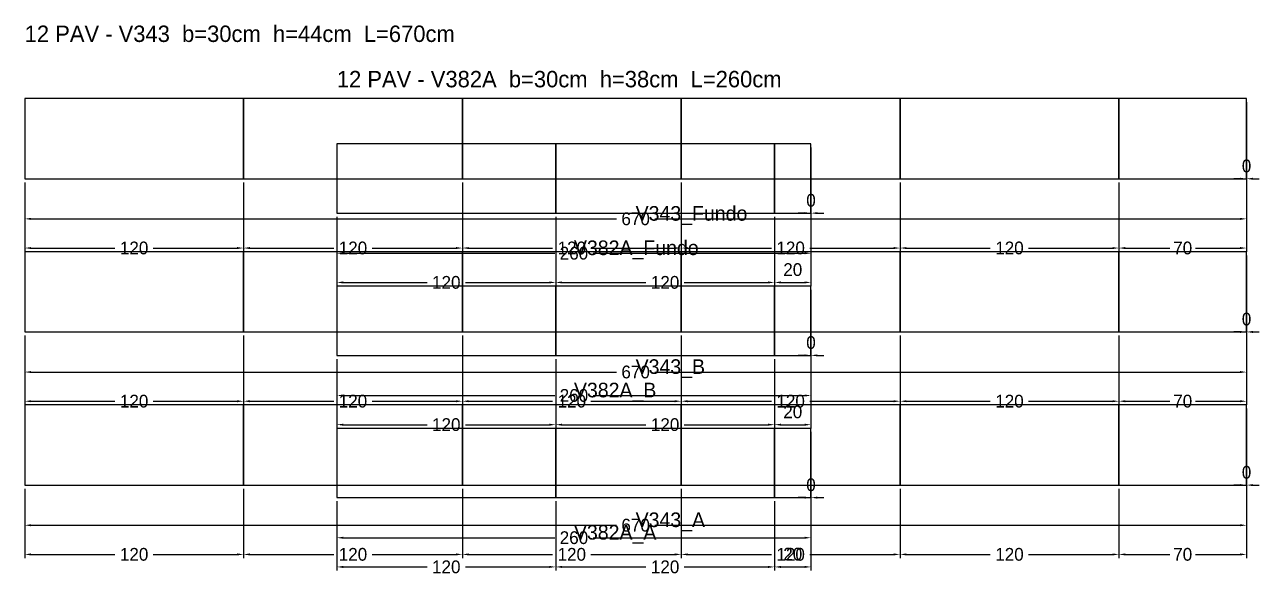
# Model space of a CAD drawing. Header units: metres. Extents: x 180 to 6304, y -11808 to -336.
# Drawn here: x 2505 to 3182, y -10223 to -9921 of the extents above; entities that cross this region are included whole.
import ezdxf

# ---------------------------------------------------------------- set-up
doc = ezdxf.new("R2010")
doc.units = ezdxf.units.M
doc.layers.add('COTA', color=3, linetype='Continuous')
doc.dimstyles.new('COTA_VIG', dxfattribs={"dimtxt": 7, "dimasz": 3.5, "dimexe": 2, "dimexo": 2, "dimgap": 1.5, "dimtad": 1, "dimdec": 1, "dimcen": 2.5, "dimclrd": 3, "dimclre": 3, "dimclrt": 3, "dimazin": 3, "dimtfac": 1, "dimtmove": 0, "dimatfit": 3})

# ---------------------------------------------------------------- blocks, each defined once
blk = doc.blocks.new('_CLOSEDFILLED')
at = {"color": 0, "linetype": 'BYBLOCK'}
blk.add_solid([(-1, 0.16), (0, 0), (-1, -0.16)], dxfattribs=at)
blk = doc.blocks.new('*D838')
at = {"color": 3}
for p, q in [((2504.74, -10175.1), (2504.74, -10197.1)), ((3174.74, -10175.1), (3174.74, -10197.1)), ((2508.24, -10195.1), (2829.24, -10195.1)), ((2850.24, -10195.1), (3171.24, -10195.1))]:
    blk.add_line(p, q, dxfattribs=at)
at = {"layer": 'Defpoints'}
for p in [(2504.74, -10173.1), (3174.74, -10173.1), (2504.74, -10195.1)]:
    blk.add_point(p, dxfattribs=at)
at = {"layer": 'COTA', "color": 3, "xscale": 3.5, "yscale": 3.5, "rotation": 180}
blk.add_blockref('_CLOSEDFILLED', (2504.74, -10195.1), dxfattribs=at)
at = {"layer": 'COTA', "color": 3, "xscale": 3.5, "yscale": 3.5}
blk.add_blockref('_CLOSEDFILLED', (3174.74, -10195.1), dxfattribs=at)
at = {"layer": 'COTA', "color": 3, "insert": (2839.74, -10195.1), "char_height": 7, "attachment_point": 5}
blk.add_mtext('670', dxfattribs=at)
blk = doc.blocks.new('*D839')
at = {"color": 3}
for p, q in [((2504.74, -10175.1), (2504.74, -10213.1)), ((2624.74, -10175.1), (2624.74, -10213.1)), ((2508.24, -10211.1), (2554.24, -10211.1)), ((2575.24, -10211.1), (2621.24, -10211.1))]:
    blk.add_line(p, q, dxfattribs=at)
at = {"layer": 'Defpoints'}
for p in [(2504.74, -10173.1), (2624.74, -10173.1), (2504.74, -10211.1)]:
    blk.add_point(p, dxfattribs=at)
at = {"layer": 'COTA', "color": 3, "xscale": 3.5, "yscale": 3.5, "rotation": 180}
blk.add_blockref('_CLOSEDFILLED', (2504.74, -10211.1), dxfattribs=at)
at = {"layer": 'COTA', "color": 3, "xscale": 3.5, "yscale": 3.5}
blk.add_blockref('_CLOSEDFILLED', (2624.74, -10211.1), dxfattribs=at)
at = {"layer": 'COTA', "color": 3, "insert": (2564.74, -10211.1), "char_height": 7, "attachment_point": 5}
blk.add_mtext('120', dxfattribs=at)
blk = doc.blocks.new('*D840')
at = {"color": 3}
for p, q in [((2624.74, -10175.1), (2624.74, -10213.1)), ((2744.74, -10175.1), (2744.74, -10213.1)), ((2628.24, -10211.1), (2674.24, -10211.1)), ((2695.24, -10211.1), (2741.24, -10211.1))]:
    blk.add_line(p, q, dxfattribs=at)
at = {"layer": 'Defpoints'}
for p in [(2624.74, -10173.1), (2744.74, -10173.1), (2624.74, -10211.1)]:
    blk.add_point(p, dxfattribs=at)
at = {"layer": 'COTA', "color": 3, "xscale": 3.5, "yscale": 3.5, "rotation": 180}
blk.add_blockref('_CLOSEDFILLED', (2624.74, -10211.1), dxfattribs=at)
at = {"layer": 'COTA', "color": 3, "xscale": 3.5, "yscale": 3.5}
blk.add_blockref('_CLOSEDFILLED', (2744.74, -10211.1), dxfattribs=at)
at = {"layer": 'COTA', "color": 3, "insert": (2684.74, -10211.1), "char_height": 7, "attachment_point": 5}
blk.add_mtext('120', dxfattribs=at)
blk = doc.blocks.new('*D841')
at = {"color": 3}
for p, q in [((2744.74, -10175.1), (2744.74, -10213.1)), ((2864.74, -10175.1), (2864.74, -10213.1)), ((2748.24, -10211.1), (2794.24, -10211.1)), ((2815.24, -10211.1), (2861.24, -10211.1))]:
    blk.add_line(p, q, dxfattribs=at)
at = {"layer": 'Defpoints'}
for p in [(2744.74, -10173.1), (2864.74, -10173.1), (2744.74, -10211.1)]:
    blk.add_point(p, dxfattribs=at)
at = {"layer": 'COTA', "color": 3, "xscale": 3.5, "yscale": 3.5, "rotation": 180}
blk.add_blockref('_CLOSEDFILLED', (2744.74, -10211.1), dxfattribs=at)
at = {"layer": 'COTA', "color": 3, "xscale": 3.5, "yscale": 3.5}
blk.add_blockref('_CLOSEDFILLED', (2864.74, -10211.1), dxfattribs=at)
at = {"layer": 'COTA', "color": 3, "insert": (2804.74, -10211.1), "char_height": 7, "attachment_point": 5}
blk.add_mtext('120', dxfattribs=at)
blk = doc.blocks.new('*D842')
at = {"color": 3}
for p, q in [((2864.74, -10175.1), (2864.74, -10213.1)), ((2984.74, -10175.1), (2984.74, -10213.1)), ((2868.24, -10211.1), (2914.24, -10211.1)), ((2935.24, -10211.1), (2981.24, -10211.1))]:
    blk.add_line(p, q, dxfattribs=at)
at = {"layer": 'Defpoints'}
for p in [(2864.74, -10173.1), (2984.74, -10173.1), (2864.74, -10211.1)]:
    blk.add_point(p, dxfattribs=at)
at = {"layer": 'COTA', "color": 3, "xscale": 3.5, "yscale": 3.5, "rotation": 180}
blk.add_blockref('_CLOSEDFILLED', (2864.74, -10211.1), dxfattribs=at)
at = {"layer": 'COTA', "color": 3, "xscale": 3.5, "yscale": 3.5}
blk.add_blockref('_CLOSEDFILLED', (2984.74, -10211.1), dxfattribs=at)
at = {"layer": 'COTA', "color": 3, "insert": (2924.74, -10211.1), "char_height": 7, "attachment_point": 5}
blk.add_mtext('120', dxfattribs=at)
blk = doc.blocks.new('*D843')
at = {"color": 3}
for p, q in [((2984.74, -10175.1), (2984.74, -10213.1)), ((3104.74, -10175.1), (3104.74, -10213.1)), ((2988.24, -10211.1), (3034.24, -10211.1)), ((3055.24, -10211.1), (3101.24, -10211.1))]:
    blk.add_line(p, q, dxfattribs=at)
at = {"layer": 'Defpoints'}
for p in [(2984.74, -10173.1), (3104.74, -10173.1), (2984.74, -10211.1)]:
    blk.add_point(p, dxfattribs=at)
at = {"layer": 'COTA', "color": 3, "xscale": 3.5, "yscale": 3.5, "rotation": 180}
blk.add_blockref('_CLOSEDFILLED', (2984.74, -10211.1), dxfattribs=at)
at = {"layer": 'COTA', "color": 3, "xscale": 3.5, "yscale": 3.5}
blk.add_blockref('_CLOSEDFILLED', (3104.74, -10211.1), dxfattribs=at)
at = {"layer": 'COTA', "color": 3, "insert": (3044.74, -10211.1), "char_height": 7, "attachment_point": 5}
blk.add_mtext('120', dxfattribs=at)
blk = doc.blocks.new('*D844')
at = {"color": 3}
for p, q in [((3104.74, -10175.1), (3104.74, -10213.1)), ((3174.74, -10175.1), (3174.74, -10213.1)), ((3108.24, -10211.1), (3132.74, -10211.1)), ((3146.74, -10211.1), (3171.24, -10211.1))]:
    blk.add_line(p, q, dxfattribs=at)
at = {"layer": 'Defpoints'}
for p in [(3104.74, -10173.1), (3174.74, -10173.1), (3104.74, -10211.1)]:
    blk.add_point(p, dxfattribs=at)
at = {"layer": 'COTA', "color": 3, "xscale": 3.5, "yscale": 3.5, "rotation": 180}
blk.add_blockref('_CLOSEDFILLED', (3104.74, -10211.1), dxfattribs=at)
at = {"layer": 'COTA', "color": 3, "xscale": 3.5, "yscale": 3.5}
blk.add_blockref('_CLOSEDFILLED', (3174.74, -10211.1), dxfattribs=at)
at = {"layer": 'COTA', "color": 3, "insert": (3139.74, -10211.1), "char_height": 7, "attachment_point": 5}
blk.add_mtext('70', dxfattribs=at)
blk = doc.blocks.new('*D846')
at = {"color": 3}
for p, q in [((2504.74, -10091.1), (2504.74, -10113.1)), ((3174.74, -10091.1), (3174.74, -10113.1)), ((2508.24, -10111.1), (2829.24, -10111.1)), ((2850.24, -10111.1), (3171.24, -10111.1))]:
    blk.add_line(p, q, dxfattribs=at)
at = {"layer": 'Defpoints'}
for p in [(2504.74, -10089.1), (3174.74, -10089.1), (2504.74, -10111.1)]:
    blk.add_point(p, dxfattribs=at)
at = {"layer": 'COTA', "color": 3, "xscale": 3.5, "yscale": 3.5, "rotation": 180}
blk.add_blockref('_CLOSEDFILLED', (2504.74, -10111.1), dxfattribs=at)
at = {"layer": 'COTA', "color": 3, "xscale": 3.5, "yscale": 3.5}
blk.add_blockref('_CLOSEDFILLED', (3174.74, -10111.1), dxfattribs=at)
at = {"layer": 'COTA', "color": 3, "insert": (2839.74, -10111.1), "char_height": 7, "attachment_point": 5}
blk.add_mtext('670', dxfattribs=at)
blk = doc.blocks.new('*D847')
at = {"color": 3}
for p, q in [((2504.74, -10091.1), (2504.74, -10129.1)), ((2624.74, -10091.1), (2624.74, -10129.1)), ((2508.24, -10127.1), (2554.24, -10127.1)), ((2575.24, -10127.1), (2621.24, -10127.1))]:
    blk.add_line(p, q, dxfattribs=at)
at = {"layer": 'Defpoints'}
for p in [(2504.74, -10089.1), (2624.74, -10089.1), (2504.74, -10127.1)]:
    blk.add_point(p, dxfattribs=at)
at = {"layer": 'COTA', "color": 3, "xscale": 3.5, "yscale": 3.5, "rotation": 180}
blk.add_blockref('_CLOSEDFILLED', (2504.74, -10127.1), dxfattribs=at)
at = {"layer": 'COTA', "color": 3, "xscale": 3.5, "yscale": 3.5}
blk.add_blockref('_CLOSEDFILLED', (2624.74, -10127.1), dxfattribs=at)
at = {"layer": 'COTA', "color": 3, "insert": (2564.74, -10127.1), "char_height": 7, "attachment_point": 5}
blk.add_mtext('120', dxfattribs=at)
blk = doc.blocks.new('*D848')
at = {"color": 3}
for p, q in [((2624.74, -10091.1), (2624.74, -10129.1)), ((2744.74, -10091.1), (2744.74, -10129.1)), ((2628.24, -10127.1), (2674.24, -10127.1)), ((2695.24, -10127.1), (2741.24, -10127.1))]:
    blk.add_line(p, q, dxfattribs=at)
at = {"layer": 'Defpoints'}
for p in [(2624.74, -10089.1), (2744.74, -10089.1), (2624.74, -10127.1)]:
    blk.add_point(p, dxfattribs=at)
at = {"layer": 'COTA', "color": 3, "xscale": 3.5, "yscale": 3.5, "rotation": 180}
blk.add_blockref('_CLOSEDFILLED', (2624.74, -10127.1), dxfattribs=at)
at = {"layer": 'COTA', "color": 3, "xscale": 3.5, "yscale": 3.5}
blk.add_blockref('_CLOSEDFILLED', (2744.74, -10127.1), dxfattribs=at)
at = {"layer": 'COTA', "color": 3, "insert": (2684.74, -10127.1), "char_height": 7, "attachment_point": 5}
blk.add_mtext('120', dxfattribs=at)
blk = doc.blocks.new('*D849')
at = {"color": 3}
for p, q in [((2744.74, -10091.1), (2744.74, -10129.1)), ((2864.74, -10091.1), (2864.74, -10129.1)), ((2748.24, -10127.1), (2794.24, -10127.1)), ((2815.24, -10127.1), (2861.24, -10127.1))]:
    blk.add_line(p, q, dxfattribs=at)
at = {"layer": 'Defpoints'}
for p in [(2744.74, -10089.1), (2864.74, -10089.1), (2744.74, -10127.1)]:
    blk.add_point(p, dxfattribs=at)
at = {"layer": 'COTA', "color": 3, "xscale": 3.5, "yscale": 3.5, "rotation": 180}
blk.add_blockref('_CLOSEDFILLED', (2744.74, -10127.1), dxfattribs=at)
at = {"layer": 'COTA', "color": 3, "xscale": 3.5, "yscale": 3.5}
blk.add_blockref('_CLOSEDFILLED', (2864.74, -10127.1), dxfattribs=at)
at = {"layer": 'COTA', "color": 3, "insert": (2804.74, -10127.1), "char_height": 7, "attachment_point": 5}
blk.add_mtext('120', dxfattribs=at)
blk = doc.blocks.new('*D850')
at = {"color": 3}
for p, q in [((2864.74, -10091.1), (2864.74, -10129.1)), ((2984.74, -10091.1), (2984.74, -10129.1)), ((2868.24, -10127.1), (2914.24, -10127.1)), ((2935.24, -10127.1), (2981.24, -10127.1))]:
    blk.add_line(p, q, dxfattribs=at)
at = {"layer": 'Defpoints'}
for p in [(2864.74, -10089.1), (2984.74, -10089.1), (2864.74, -10127.1)]:
    blk.add_point(p, dxfattribs=at)
at = {"layer": 'COTA', "color": 3, "xscale": 3.5, "yscale": 3.5, "rotation": 180}
blk.add_blockref('_CLOSEDFILLED', (2864.74, -10127.1), dxfattribs=at)
at = {"layer": 'COTA', "color": 3, "xscale": 3.5, "yscale": 3.5}
blk.add_blockref('_CLOSEDFILLED', (2984.74, -10127.1), dxfattribs=at)
at = {"layer": 'COTA', "color": 3, "insert": (2924.74, -10127.1), "char_height": 7, "attachment_point": 5}
blk.add_mtext('120', dxfattribs=at)
blk = doc.blocks.new('*D851')
at = {"color": 3}
for p, q in [((2984.74, -10091.1), (2984.74, -10129.1)), ((3104.74, -10091.1), (3104.74, -10129.1)), ((2988.24, -10127.1), (3034.24, -10127.1)), ((3055.24, -10127.1), (3101.24, -10127.1))]:
    blk.add_line(p, q, dxfattribs=at)
at = {"layer": 'Defpoints'}
for p in [(2984.74, -10089.1), (3104.74, -10089.1), (2984.74, -10127.1)]:
    blk.add_point(p, dxfattribs=at)
at = {"layer": 'COTA', "color": 3, "xscale": 3.5, "yscale": 3.5, "rotation": 180}
blk.add_blockref('_CLOSEDFILLED', (2984.74, -10127.1), dxfattribs=at)
at = {"layer": 'COTA', "color": 3, "xscale": 3.5, "yscale": 3.5}
blk.add_blockref('_CLOSEDFILLED', (3104.74, -10127.1), dxfattribs=at)
at = {"layer": 'COTA', "color": 3, "insert": (3044.74, -10127.1), "char_height": 7, "attachment_point": 5}
blk.add_mtext('120', dxfattribs=at)
blk = doc.blocks.new('*D852')
at = {"color": 3}
for p, q in [((3104.74, -10091.1), (3104.74, -10129.1)), ((3174.74, -10091.1), (3174.74, -10129.1)), ((3108.24, -10127.1), (3132.74, -10127.1)), ((3146.74, -10127.1), (3171.24, -10127.1))]:
    blk.add_line(p, q, dxfattribs=at)
at = {"layer": 'Defpoints'}
for p in [(3104.74, -10089.1), (3174.74, -10089.1), (3104.74, -10127.1)]:
    blk.add_point(p, dxfattribs=at)
at = {"layer": 'COTA', "color": 3, "xscale": 3.5, "yscale": 3.5, "rotation": 180}
blk.add_blockref('_CLOSEDFILLED', (3104.74, -10127.1), dxfattribs=at)
at = {"layer": 'COTA', "color": 3, "xscale": 3.5, "yscale": 3.5}
blk.add_blockref('_CLOSEDFILLED', (3174.74, -10127.1), dxfattribs=at)
at = {"layer": 'COTA', "color": 3, "insert": (3139.74, -10127.1), "char_height": 7, "attachment_point": 5}
blk.add_mtext('70', dxfattribs=at)
blk = doc.blocks.new('*D854')
at = {"color": 3}
for p, q in [((2504.74, -10007.1), (2504.74, -10029.1)), ((3174.74, -10007.1), (3174.74, -10029.1)), ((2508.24, -10027.1), (2829.24, -10027.1)), ((2850.24, -10027.1), (3171.24, -10027.1))]:
    blk.add_line(p, q, dxfattribs=at)
at = {"layer": 'Defpoints'}
for p in [(2504.74, -10005.1), (3174.74, -10005.1), (2504.74, -10027.1)]:
    blk.add_point(p, dxfattribs=at)
at = {"layer": 'COTA', "color": 3, "xscale": 3.5, "yscale": 3.5, "rotation": 180}
blk.add_blockref('_CLOSEDFILLED', (2504.74, -10027.1), dxfattribs=at)
at = {"layer": 'COTA', "color": 3, "xscale": 3.5, "yscale": 3.5}
blk.add_blockref('_CLOSEDFILLED', (3174.74, -10027.1), dxfattribs=at)
at = {"layer": 'COTA', "color": 3, "insert": (2839.74, -10027.1), "char_height": 7, "attachment_point": 5}
blk.add_mtext('670', dxfattribs=at)
blk = doc.blocks.new('*D855')
at = {"color": 3}
for p, q in [((2504.74, -10007.1), (2504.74, -10045.1)), ((2624.74, -10007.1), (2624.74, -10045.1)), ((2508.24, -10043.1), (2554.24, -10043.1)), ((2575.24, -10043.1), (2621.24, -10043.1))]:
    blk.add_line(p, q, dxfattribs=at)
at = {"layer": 'Defpoints'}
for p in [(2504.74, -10005.1), (2624.74, -10005.1), (2504.74, -10043.1)]:
    blk.add_point(p, dxfattribs=at)
at = {"layer": 'COTA', "color": 3, "xscale": 3.5, "yscale": 3.5, "rotation": 180}
blk.add_blockref('_CLOSEDFILLED', (2504.74, -10043.1), dxfattribs=at)
at = {"layer": 'COTA', "color": 3, "xscale": 3.5, "yscale": 3.5}
blk.add_blockref('_CLOSEDFILLED', (2624.74, -10043.1), dxfattribs=at)
at = {"layer": 'COTA', "color": 3, "insert": (2564.74, -10043.1), "char_height": 7, "attachment_point": 5}
blk.add_mtext('120', dxfattribs=at)
blk = doc.blocks.new('*D856')
at = {"color": 3}
for p, q in [((2624.74, -10007.1), (2624.74, -10045.1)), ((2744.74, -10007.1), (2744.74, -10045.1)), ((2628.24, -10043.1), (2674.24, -10043.1)), ((2695.24, -10043.1), (2741.24, -10043.1))]:
    blk.add_line(p, q, dxfattribs=at)
at = {"layer": 'Defpoints'}
for p in [(2624.74, -10005.1), (2744.74, -10005.1), (2624.74, -10043.1)]:
    blk.add_point(p, dxfattribs=at)
at = {"layer": 'COTA', "color": 3, "xscale": 3.5, "yscale": 3.5, "rotation": 180}
blk.add_blockref('_CLOSEDFILLED', (2624.74, -10043.1), dxfattribs=at)
at = {"layer": 'COTA', "color": 3, "xscale": 3.5, "yscale": 3.5}
blk.add_blockref('_CLOSEDFILLED', (2744.74, -10043.1), dxfattribs=at)
at = {"layer": 'COTA', "color": 3, "insert": (2684.74, -10043.1), "char_height": 7, "attachment_point": 5}
blk.add_mtext('120', dxfattribs=at)
blk = doc.blocks.new('*D857')
at = {"color": 3}
for p, q in [((2744.74, -10007.1), (2744.74, -10045.1)), ((2864.74, -10007.1), (2864.74, -10045.1)), ((2748.24, -10043.1), (2794.24, -10043.1)), ((2815.24, -10043.1), (2861.24, -10043.1))]:
    blk.add_line(p, q, dxfattribs=at)
at = {"layer": 'Defpoints'}
for p in [(2744.74, -10005.1), (2864.74, -10005.1), (2744.74, -10043.1)]:
    blk.add_point(p, dxfattribs=at)
at = {"layer": 'COTA', "color": 3, "xscale": 3.5, "yscale": 3.5, "rotation": 180}
blk.add_blockref('_CLOSEDFILLED', (2744.74, -10043.1), dxfattribs=at)
at = {"layer": 'COTA', "color": 3, "xscale": 3.5, "yscale": 3.5}
blk.add_blockref('_CLOSEDFILLED', (2864.74, -10043.1), dxfattribs=at)
at = {"layer": 'COTA', "color": 3, "insert": (2804.74, -10043.1), "char_height": 7, "attachment_point": 5}
blk.add_mtext('120', dxfattribs=at)
blk = doc.blocks.new('*D858')
at = {"color": 3}
for p, q in [((2864.74, -10007.1), (2864.74, -10045.1)), ((2984.74, -10007.1), (2984.74, -10045.1)), ((2868.24, -10043.1), (2914.24, -10043.1)), ((2935.24, -10043.1), (2981.24, -10043.1))]:
    blk.add_line(p, q, dxfattribs=at)
at = {"layer": 'Defpoints'}
for p in [(2864.74, -10005.1), (2984.74, -10005.1), (2864.74, -10043.1)]:
    blk.add_point(p, dxfattribs=at)
at = {"layer": 'COTA', "color": 3, "xscale": 3.5, "yscale": 3.5, "rotation": 180}
blk.add_blockref('_CLOSEDFILLED', (2864.74, -10043.1), dxfattribs=at)
at = {"layer": 'COTA', "color": 3, "xscale": 3.5, "yscale": 3.5}
blk.add_blockref('_CLOSEDFILLED', (2984.74, -10043.1), dxfattribs=at)
at = {"layer": 'COTA', "color": 3, "insert": (2924.74, -10043.1), "char_height": 7, "attachment_point": 5}
blk.add_mtext('120', dxfattribs=at)
blk = doc.blocks.new('*D859')
at = {"color": 3}
for p, q in [((2984.74, -10007.1), (2984.74, -10045.1)), ((3104.74, -10007.1), (3104.74, -10045.1)), ((2988.24, -10043.1), (3034.24, -10043.1)), ((3055.24, -10043.1), (3101.24, -10043.1))]:
    blk.add_line(p, q, dxfattribs=at)
at = {"layer": 'Defpoints'}
for p in [(2984.74, -10005.1), (3104.74, -10005.1), (2984.74, -10043.1)]:
    blk.add_point(p, dxfattribs=at)
at = {"layer": 'COTA', "color": 3, "xscale": 3.5, "yscale": 3.5, "rotation": 180}
blk.add_blockref('_CLOSEDFILLED', (2984.74, -10043.1), dxfattribs=at)
at = {"layer": 'COTA', "color": 3, "xscale": 3.5, "yscale": 3.5}
blk.add_blockref('_CLOSEDFILLED', (3104.74, -10043.1), dxfattribs=at)
at = {"layer": 'COTA', "color": 3, "insert": (3044.74, -10043.1), "char_height": 7, "attachment_point": 5}
blk.add_mtext('120', dxfattribs=at)
blk = doc.blocks.new('*D860')
at = {"color": 3}
for p, q in [((3104.74, -10007.1), (3104.74, -10045.1)), ((3174.74, -10007.1), (3174.74, -10045.1)), ((3108.24, -10043.1), (3132.74, -10043.1)), ((3146.74, -10043.1), (3171.24, -10043.1))]:
    blk.add_line(p, q, dxfattribs=at)
at = {"layer": 'Defpoints'}
for p in [(3104.74, -10005.1), (3174.74, -10005.1), (3104.74, -10043.1)]:
    blk.add_point(p, dxfattribs=at)
at = {"layer": 'COTA', "color": 3, "xscale": 3.5, "yscale": 3.5, "rotation": 180}
blk.add_blockref('_CLOSEDFILLED', (3104.74, -10043.1), dxfattribs=at)
at = {"layer": 'COTA', "color": 3, "xscale": 3.5, "yscale": 3.5}
blk.add_blockref('_CLOSEDFILLED', (3174.74, -10043.1), dxfattribs=at)
at = {"layer": 'COTA', "color": 3, "insert": (3139.74, -10043.1), "char_height": 7, "attachment_point": 5}
blk.add_mtext('70', dxfattribs=at)
blk = doc.blocks.new('*D1312')
at = {"color": 3}
for p, q in [((2675.91, -10181.96), (2675.91, -10203.96)), ((2935.91, -10181.96), (2935.91, -10203.96)), ((2679.41, -10201.96), (2795.41, -10201.96)), ((2816.41, -10201.96), (2932.41, -10201.96))]:
    blk.add_line(p, q, dxfattribs=at)
at = {"layer": 'Defpoints'}
for p in [(2675.91, -10179.96), (2935.91, -10179.96), (2675.91, -10201.96)]:
    blk.add_point(p, dxfattribs=at)
at = {"layer": 'COTA', "color": 3, "xscale": 3.5, "yscale": 3.5, "rotation": 180}
blk.add_blockref('_CLOSEDFILLED', (2675.91, -10201.96), dxfattribs=at)
at = {"layer": 'COTA', "color": 3, "xscale": 3.5, "yscale": 3.5}
blk.add_blockref('_CLOSEDFILLED', (2935.91, -10201.96), dxfattribs=at)
at = {"layer": 'COTA', "color": 3, "insert": (2805.91, -10201.96), "char_height": 7, "attachment_point": 5}
blk.add_mtext('260', dxfattribs=at)
blk = doc.blocks.new('*D1313')
at = {"color": 3}
for p, q in [((2675.91, -10181.96), (2675.91, -10219.96)), ((2795.91, -10181.96), (2795.91, -10219.96)), ((2679.41, -10217.96), (2725.41, -10217.96)), ((2746.41, -10217.96), (2792.41, -10217.96))]:
    blk.add_line(p, q, dxfattribs=at)
at = {"layer": 'Defpoints'}
for p in [(2675.91, -10179.96), (2795.91, -10179.96), (2675.91, -10217.96)]:
    blk.add_point(p, dxfattribs=at)
at = {"layer": 'COTA', "color": 3, "xscale": 3.5, "yscale": 3.5, "rotation": 180}
blk.add_blockref('_CLOSEDFILLED', (2675.91, -10217.96), dxfattribs=at)
at = {"layer": 'COTA', "color": 3, "xscale": 3.5, "yscale": 3.5}
blk.add_blockref('_CLOSEDFILLED', (2795.91, -10217.96), dxfattribs=at)
at = {"layer": 'COTA', "color": 3, "insert": (2735.91, -10217.96), "char_height": 7, "attachment_point": 5}
blk.add_mtext('120', dxfattribs=at)
blk = doc.blocks.new('*D1314')
at = {"color": 3}
for p, q in [((2795.91, -10181.96), (2795.91, -10219.96)), ((2915.91, -10181.96), (2915.91, -10219.96)), ((2799.41, -10217.96), (2845.41, -10217.96)), ((2866.41, -10217.96), (2912.41, -10217.96))]:
    blk.add_line(p, q, dxfattribs=at)
at = {"layer": 'Defpoints'}
for p in [(2795.91, -10179.96), (2915.91, -10179.96), (2795.91, -10217.96)]:
    blk.add_point(p, dxfattribs=at)
at = {"layer": 'COTA', "color": 3, "xscale": 3.5, "yscale": 3.5, "rotation": 180}
blk.add_blockref('_CLOSEDFILLED', (2795.91, -10217.96), dxfattribs=at)
at = {"layer": 'COTA', "color": 3, "xscale": 3.5, "yscale": 3.5}
blk.add_blockref('_CLOSEDFILLED', (2915.91, -10217.96), dxfattribs=at)
at = {"layer": 'COTA', "color": 3, "insert": (2855.91, -10217.96), "char_height": 7, "attachment_point": 5}
blk.add_mtext('120', dxfattribs=at)
blk = doc.blocks.new('*D1315')
at = {"color": 3}
for p, q in [((2915.91, -10181.96), (2915.91, -10219.96)), ((2935.91, -10181.96), (2935.91, -10219.96)), ((2919.41, -10217.96), (2932.41, -10217.96))]:
    blk.add_line(p, q, dxfattribs=at)
at = {"layer": 'Defpoints'}
for p in [(2915.91, -10179.96), (2935.91, -10179.96), (2915.91, -10217.96)]:
    blk.add_point(p, dxfattribs=at)
at = {"layer": 'COTA', "color": 3, "xscale": 3.5, "yscale": 3.5, "rotation": 180}
blk.add_blockref('_CLOSEDFILLED', (2915.91, -10217.96), dxfattribs=at)
at = {"layer": 'COTA', "color": 3, "xscale": 3.5, "yscale": 3.5}
blk.add_blockref('_CLOSEDFILLED', (2935.91, -10217.96), dxfattribs=at)
at = {"layer": 'COTA', "color": 3, "insert": (2925.91, -10210.96), "char_height": 7, "attachment_point": 5}
blk.add_mtext('20', dxfattribs=at)
blk = doc.blocks.new('*D1317')
at = {"color": 3}
for p, q in [((2675.91, -10103.96), (2675.91, -10125.96)), ((2935.91, -10103.96), (2935.91, -10125.96)), ((2679.41, -10123.96), (2795.41, -10123.96)), ((2816.41, -10123.96), (2932.41, -10123.96))]:
    blk.add_line(p, q, dxfattribs=at)
at = {"layer": 'Defpoints'}
for p in [(2675.91, -10101.96), (2935.91, -10101.96), (2675.91, -10123.96)]:
    blk.add_point(p, dxfattribs=at)
at = {"layer": 'COTA', "color": 3, "xscale": 3.5, "yscale": 3.5, "rotation": 180}
blk.add_blockref('_CLOSEDFILLED', (2675.91, -10123.96), dxfattribs=at)
at = {"layer": 'COTA', "color": 3, "xscale": 3.5, "yscale": 3.5}
blk.add_blockref('_CLOSEDFILLED', (2935.91, -10123.96), dxfattribs=at)
at = {"layer": 'COTA', "color": 3, "insert": (2805.91, -10123.96), "char_height": 7, "attachment_point": 5}
blk.add_mtext('260', dxfattribs=at)
blk = doc.blocks.new('*D1318')
at = {"color": 3}
for p, q in [((2675.91, -10103.96), (2675.91, -10141.96)), ((2795.91, -10103.96), (2795.91, -10141.96)), ((2679.41, -10139.96), (2725.41, -10139.96)), ((2746.41, -10139.96), (2792.41, -10139.96))]:
    blk.add_line(p, q, dxfattribs=at)
at = {"layer": 'Defpoints'}
for p in [(2675.91, -10101.96), (2795.91, -10101.96), (2675.91, -10139.96)]:
    blk.add_point(p, dxfattribs=at)
at = {"layer": 'COTA', "color": 3, "xscale": 3.5, "yscale": 3.5, "rotation": 180}
blk.add_blockref('_CLOSEDFILLED', (2675.91, -10139.96), dxfattribs=at)
at = {"layer": 'COTA', "color": 3, "xscale": 3.5, "yscale": 3.5}
blk.add_blockref('_CLOSEDFILLED', (2795.91, -10139.96), dxfattribs=at)
at = {"layer": 'COTA', "color": 3, "insert": (2735.91, -10139.96), "char_height": 7, "attachment_point": 5}
blk.add_mtext('120', dxfattribs=at)
blk = doc.blocks.new('*D1319')
at = {"color": 3}
for p, q in [((2795.91, -10103.96), (2795.91, -10141.96)), ((2915.91, -10103.96), (2915.91, -10141.96)), ((2799.41, -10139.96), (2845.41, -10139.96)), ((2866.41, -10139.96), (2912.41, -10139.96))]:
    blk.add_line(p, q, dxfattribs=at)
at = {"layer": 'Defpoints'}
for p in [(2795.91, -10101.96), (2915.91, -10101.96), (2795.91, -10139.96)]:
    blk.add_point(p, dxfattribs=at)
at = {"layer": 'COTA', "color": 3, "xscale": 3.5, "yscale": 3.5, "rotation": 180}
blk.add_blockref('_CLOSEDFILLED', (2795.91, -10139.96), dxfattribs=at)
at = {"layer": 'COTA', "color": 3, "xscale": 3.5, "yscale": 3.5}
blk.add_blockref('_CLOSEDFILLED', (2915.91, -10139.96), dxfattribs=at)
at = {"layer": 'COTA', "color": 3, "insert": (2855.91, -10139.96), "char_height": 7, "attachment_point": 5}
blk.add_mtext('120', dxfattribs=at)
blk = doc.blocks.new('*D1320')
at = {"color": 3}
for p, q in [((2915.91, -10103.96), (2915.91, -10141.96)), ((2935.91, -10103.96), (2935.91, -10141.96)), ((2919.41, -10139.96), (2932.41, -10139.96))]:
    blk.add_line(p, q, dxfattribs=at)
at = {"layer": 'Defpoints'}
for p in [(2915.91, -10101.96), (2935.91, -10101.96), (2915.91, -10139.96)]:
    blk.add_point(p, dxfattribs=at)
at = {"layer": 'COTA', "color": 3, "xscale": 3.5, "yscale": 3.5, "rotation": 180}
blk.add_blockref('_CLOSEDFILLED', (2915.91, -10139.96), dxfattribs=at)
at = {"layer": 'COTA', "color": 3, "xscale": 3.5, "yscale": 3.5}
blk.add_blockref('_CLOSEDFILLED', (2935.91, -10139.96), dxfattribs=at)
at = {"layer": 'COTA', "color": 3, "insert": (2925.91, -10132.96), "char_height": 7, "attachment_point": 5}
blk.add_mtext('20', dxfattribs=at)
blk = doc.blocks.new('*D1322')
at = {"color": 3}
for p, q in [((2675.91, -10025.96), (2675.91, -10047.96)), ((2935.91, -10025.96), (2935.91, -10047.96)), ((2679.41, -10045.96), (2795.41, -10045.96)), ((2816.41, -10045.96), (2932.41, -10045.96))]:
    blk.add_line(p, q, dxfattribs=at)
at = {"layer": 'Defpoints'}
for p in [(2675.91, -10023.96), (2935.91, -10023.96), (2675.91, -10045.96)]:
    blk.add_point(p, dxfattribs=at)
at = {"layer": 'COTA', "color": 3, "xscale": 3.5, "yscale": 3.5, "rotation": 180}
blk.add_blockref('_CLOSEDFILLED', (2675.91, -10045.96), dxfattribs=at)
at = {"layer": 'COTA', "color": 3, "xscale": 3.5, "yscale": 3.5}
blk.add_blockref('_CLOSEDFILLED', (2935.91, -10045.96), dxfattribs=at)
at = {"layer": 'COTA', "color": 3, "insert": (2805.91, -10045.96), "char_height": 7, "attachment_point": 5}
blk.add_mtext('260', dxfattribs=at)
blk = doc.blocks.new('*D1323')
at = {"color": 3}
for p, q in [((2675.91, -10025.96), (2675.91, -10063.96)), ((2795.91, -10025.96), (2795.91, -10063.96)), ((2679.41, -10061.96), (2725.41, -10061.96)), ((2746.41, -10061.96), (2792.41, -10061.96))]:
    blk.add_line(p, q, dxfattribs=at)
at = {"layer": 'Defpoints'}
for p in [(2675.91, -10023.96), (2795.91, -10023.96), (2675.91, -10061.96)]:
    blk.add_point(p, dxfattribs=at)
at = {"layer": 'COTA', "color": 3, "xscale": 3.5, "yscale": 3.5, "rotation": 180}
blk.add_blockref('_CLOSEDFILLED', (2675.91, -10061.96), dxfattribs=at)
at = {"layer": 'COTA', "color": 3, "xscale": 3.5, "yscale": 3.5}
blk.add_blockref('_CLOSEDFILLED', (2795.91, -10061.96), dxfattribs=at)
at = {"layer": 'COTA', "color": 3, "insert": (2735.91, -10061.96), "char_height": 7, "attachment_point": 5}
blk.add_mtext('120', dxfattribs=at)
blk = doc.blocks.new('*D1324')
at = {"color": 3}
for p, q in [((2795.91, -10025.96), (2795.91, -10063.96)), ((2915.91, -10025.96), (2915.91, -10063.96)), ((2799.41, -10061.96), (2845.41, -10061.96)), ((2866.41, -10061.96), (2912.41, -10061.96))]:
    blk.add_line(p, q, dxfattribs=at)
at = {"layer": 'Defpoints'}
for p in [(2795.91, -10023.96), (2915.91, -10023.96), (2795.91, -10061.96)]:
    blk.add_point(p, dxfattribs=at)
at = {"layer": 'COTA', "color": 3, "xscale": 3.5, "yscale": 3.5, "rotation": 180}
blk.add_blockref('_CLOSEDFILLED', (2795.91, -10061.96), dxfattribs=at)
at = {"layer": 'COTA', "color": 3, "xscale": 3.5, "yscale": 3.5}
blk.add_blockref('_CLOSEDFILLED', (2915.91, -10061.96), dxfattribs=at)
at = {"layer": 'COTA', "color": 3, "insert": (2855.91, -10061.96), "char_height": 7, "attachment_point": 5}
blk.add_mtext('120', dxfattribs=at)
blk = doc.blocks.new('*D1325')
at = {"color": 3}
for p, q in [((2915.91, -10025.96), (2915.91, -10063.96)), ((2935.91, -10025.96), (2935.91, -10063.96)), ((2919.41, -10061.96), (2932.41, -10061.96))]:
    blk.add_line(p, q, dxfattribs=at)
at = {"layer": 'Defpoints'}
for p in [(2915.91, -10023.96), (2935.91, -10023.96), (2915.91, -10061.96)]:
    blk.add_point(p, dxfattribs=at)
at = {"layer": 'COTA', "color": 3, "xscale": 3.5, "yscale": 3.5, "rotation": 180}
blk.add_blockref('_CLOSEDFILLED', (2915.91, -10061.96), dxfattribs=at)
at = {"layer": 'COTA', "color": 3, "xscale": 3.5, "yscale": 3.5}
blk.add_blockref('_CLOSEDFILLED', (2935.91, -10061.96), dxfattribs=at)
at = {"layer": 'COTA', "color": 3, "insert": (2925.91, -10054.96), "char_height": 7, "attachment_point": 5}
blk.add_mtext('20', dxfattribs=at)

msp = doc.modelspace()

# ---------------------------------------------------------------- linework, layer by layer
at = {"layer": 'Paineis'}
for points in [[(2504.74, -10005.1), (2624.74, -10005.1), (2624.74, -9961.1), (2504.74, -9961.1)], [(2624.74, -10005.1), (2744.74, -10005.1), (2744.74, -9961.1), (2624.74, -9961.1)], [(2744.74, -10005.1), (2864.74, -10005.1), (2864.74, -9961.1), (2744.74, -9961.1)], [(2864.74, -10005.1), (2984.74, -10005.1), (2984.74, -9961.1), (2864.74, -9961.1)], [(2984.74, -10005.1), (3104.74, -10005.1), (3104.74, -9961.1), (2984.74, -9961.1)], [(3104.74, -10005.1), (3174.74, -10005.1), (3174.74, -9961.1), (3104.74, -9961.1)], [(2675.91, -10023.96), (2795.91, -10023.96), (2795.91, -9985.96), (2675.91, -9985.96)], [(2795.91, -10023.96), (2915.91, -10023.96), (2915.91, -9985.96), (2795.91, -9985.96)], [(2915.91, -10023.96), (2935.91, -10023.96), (2935.91, -9985.96), (2915.91, -9985.96)], [(2504.74, -10089.1), (2624.74, -10089.1), (2624.74, -10045.1), (2504.74, -10045.1)], [(2624.74, -10089.1), (2744.74, -10089.1), (2744.74, -10045.1), (2624.74, -10045.1)], [(2744.74, -10089.1), (2864.74, -10089.1), (2864.74, -10045.1), (2744.74, -10045.1)], [(2864.74, -10089.1), (2984.74, -10089.1), (2984.74, -10045.1), (2864.74, -10045.1)], [(2984.74, -10089.1), (3104.74, -10089.1), (3104.74, -10045.1), (2984.74, -10045.1)], [(3104.74, -10089.1), (3174.74, -10089.1), (3174.74, -10045.1), (3104.74, -10045.1)], [(2675.91, -10101.96), (2795.91, -10101.96), (2795.91, -10063.96), (2675.91, -10063.96)], [(2795.91, -10101.96), (2915.91, -10101.96), (2915.91, -10063.96), (2795.91, -10063.96)], [(2915.91, -10101.96), (2935.91, -10101.96), (2935.91, -10063.96), (2915.91, -10063.96)], [(2504.74, -10173.1), (2624.74, -10173.1), (2624.74, -10129.1), (2504.74, -10129.1)], [(2624.74, -10173.1), (2744.74, -10173.1), (2744.74, -10129.1), (2624.74, -10129.1)], [(2744.74, -10173.1), (2864.74, -10173.1), (2864.74, -10129.1), (2744.74, -10129.1)], [(2864.74, -10173.1), (2984.74, -10173.1), (2984.74, -10129.1), (2864.74, -10129.1)], [(2984.74, -10173.1), (3104.74, -10173.1), (3104.74, -10129.1), (2984.74, -10129.1)], [(3104.74, -10173.1), (3174.74, -10173.1), (3174.74, -10129.1), (3104.74, -10129.1)], [(2675.91, -10179.96), (2795.91, -10179.96), (2795.91, -10141.96), (2675.91, -10141.96)], [(2795.91, -10179.96), (2915.91, -10179.96), (2915.91, -10141.96), (2795.91, -10141.96)], [(2915.91, -10179.96), (2935.91, -10179.96), (2935.91, -10141.96), (2915.91, -10141.96)]]:
    msp.add_lwpolyline(points, close=True, dxfattribs=at)

# ---------------------------------------------------------------- texts
at = {"layer": 'NOMENCLATURA', "char_height": 9, "attachment_point": 1}
for s, insert in [('12 PAV - V343  b=30cm  h=44cm  L=670cm', (2504.74, -9921.1)), ('12 PAV - V382A  b=30cm  h=38cm  L=260cm', (2675.91, -9945.96))]:
    msp.add_mtext(s, dxfattribs=dict(at, insert=insert))
at = {"layer": 'Texto Secao', "char_height": 8, "attachment_point": 1}
for s, insert in [('V343_Fundo', (2839.74, -10020.1)), ('V382A_Fundo', (2805.91, -10038.96)), ('V343_B', (2839.74, -10104.1)), ('V382A_B', (2805.91, -10116.96)), ('V343_A', (2839.74, -10188.1)), ('V382A_A', (2805.91, -10194.96))]:
    msp.add_mtext(s, dxfattribs=dict(at, insert=insert))

# ---------------------------------------------------------------- dimensions: what is measured, and where the dimension line sits
at = {"layer": 'COTA'}
for base, p1, p2 in [((3174.74, -10005.1), (3174.74, -10005.1), (3174.74, -9961.1)), ((2935.91, -10023.96), (2935.91, -10023.96), (2935.91, -9985.96)), ((3174.74, -10089.1), (3174.74, -10089.1), (3174.74, -10045.1)), ((2935.91, -10101.96), (2935.91, -10101.96), (2935.91, -10063.96)), ((3174.74, -10173.1), (3174.74, -10173.1), (3174.74, -10129.1)), ((2935.91, -10179.96), (2935.91, -10179.96), (2935.91, -10141.96))]:
    msp.add_linear_dim(base=base, p1=p1, p2=p2, dimstyle='COTA_VIG', dxfattribs=at).render()
for base, p1, p2, picture, middle in [((2504.74, -10027.1), (2504.74, -10005.1), (3174.74, -10005.1), '*D854', (2839.74, -10027.1)), ((2504.74, -10043.1), (2504.74, -10005.1), (2624.74, -10005.1), '*D855', (2564.74, -10043.1)), ((2624.74, -10043.1), (2624.74, -10005.1), (2744.74, -10005.1), '*D856', (2684.74, -10043.1)), ((2744.74, -10043.1), (2744.74, -10005.1), (2864.74, -10005.1), '*D857', (2804.74, -10043.1)), ((2864.74, -10043.1), (2864.74, -10005.1), (2984.74, -10005.1), '*D858', (2924.74, -10043.1)), ((2984.74, -10043.1), (2984.74, -10005.1), (3104.74, -10005.1), '*D859', (3044.74, -10043.1)), ((3104.74, -10043.1), (3104.74, -10005.1), (3174.74, -10005.1), '*D860', (3139.74, -10043.1)), ((2675.91, -10045.96), (2675.91, -10023.96), (2935.91, -10023.96), '*D1322', (2805.91, -10045.96)), ((2675.91, -10061.96), (2675.91, -10023.96), (2795.91, -10023.96), '*D1323', (2735.91, -10061.96)), ((2795.91, -10061.96), (2795.91, -10023.96), (2915.91, -10023.96), '*D1324', (2855.91, -10061.96)), ((2915.91, -10061.96), (2915.91, -10023.96), (2935.91, -10023.96), '*D1325', (2925.91, -10054.96)), ((2504.74, -10111.1), (2504.74, -10089.1), (3174.74, -10089.1), '*D846', (2839.74, -10111.1)), ((2504.74, -10127.1), (2504.74, -10089.1), (2624.74, -10089.1), '*D847', (2564.74, -10127.1)), ((2624.74, -10127.1), (2624.74, -10089.1), (2744.74, -10089.1), '*D848', (2684.74, -10127.1)), ((2744.74, -10127.1), (2744.74, -10089.1), (2864.74, -10089.1), '*D849', (2804.74, -10127.1)), ((2864.74, -10127.1), (2864.74, -10089.1), (2984.74, -10089.1), '*D850', (2924.74, -10127.1)), ((2984.74, -10127.1), (2984.74, -10089.1), (3104.74, -10089.1), '*D851', (3044.74, -10127.1)), ((3104.74, -10127.1), (3104.74, -10089.1), (3174.74, -10089.1), '*D852', (3139.74, -10127.1)), ((2675.91, -10123.96), (2675.91, -10101.96), (2935.91, -10101.96), '*D1317', (2805.91, -10123.96)), ((2675.91, -10139.96), (2675.91, -10101.96), (2795.91, -10101.96), '*D1318', (2735.91, -10139.96)), ((2795.91, -10139.96), (2795.91, -10101.96), (2915.91, -10101.96), '*D1319', (2855.91, -10139.96)), ((2915.91, -10139.96), (2915.91, -10101.96), (2935.91, -10101.96), '*D1320', (2925.91, -10132.96)), ((2504.74, -10195.1), (2504.74, -10173.1), (3174.74, -10173.1), '*D838', (2839.74, -10195.1)), ((2504.74, -10211.1), (2504.74, -10173.1), (2624.74, -10173.1), '*D839', (2564.74, -10211.1)), ((2624.74, -10211.1), (2624.74, -10173.1), (2744.74, -10173.1), '*D840', (2684.74, -10211.1)), ((2744.74, -10211.1), (2744.74, -10173.1), (2864.74, -10173.1), '*D841', (2804.74, -10211.1)), ((2864.74, -10211.1), (2864.74, -10173.1), (2984.74, -10173.1), '*D842', (2924.74, -10211.1)), ((2984.74, -10211.1), (2984.74, -10173.1), (3104.74, -10173.1), '*D843', (3044.74, -10211.1)), ((3104.74, -10211.1), (3104.74, -10173.1), (3174.74, -10173.1), '*D844', (3139.74, -10211.1)), ((2675.91, -10201.96), (2675.91, -10179.96), (2935.91, -10179.96), '*D1312', (2805.91, -10201.96)), ((2675.91, -10217.96), (2675.91, -10179.96), (2795.91, -10179.96), '*D1313', (2735.91, -10217.96)), ((2795.91, -10217.96), (2795.91, -10179.96), (2915.91, -10179.96), '*D1314', (2855.91, -10217.96)), ((2915.91, -10217.96), (2915.91, -10179.96), (2935.91, -10179.96), '*D1315', (2925.91, -10210.96))]:
    dim = msp.add_linear_dim(base=base, p1=p1, p2=p2, dimstyle='COTA_VIG', dxfattribs=at)
    dim.commit()
    dim.dimension.update_dxf_attribs({"geometry": picture, "text_midpoint": middle})

doc.saveas('drawing.dxf')
